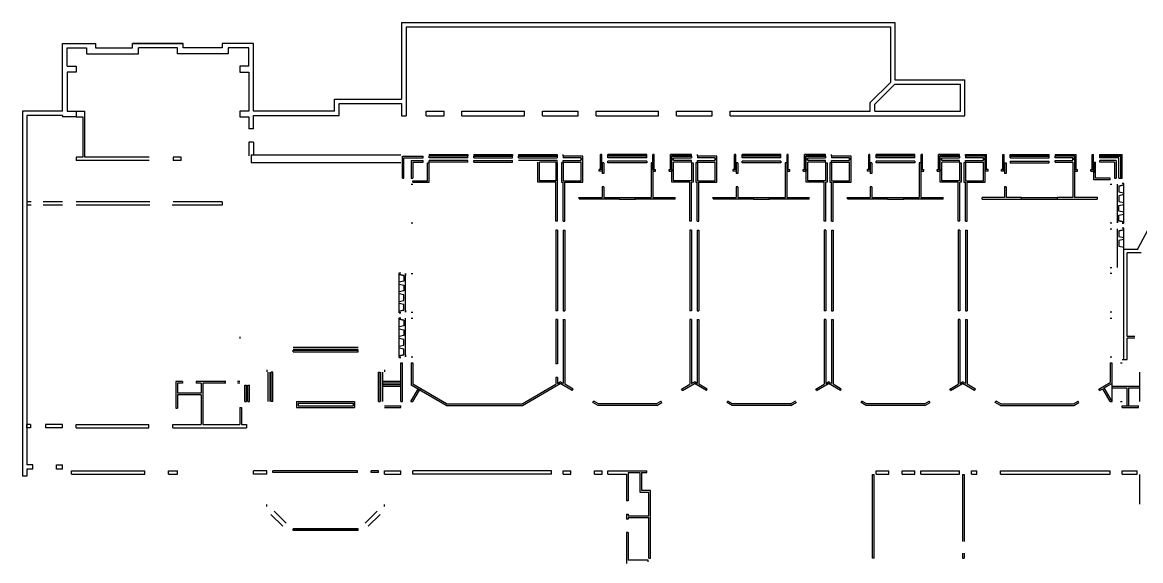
# Model space of a CAD drawing. Header units: millimetres. Extents: x -50633 to 80232, y -9924 to 66926.
# Drawn here: x -50633 to 24411, y 30803 to 66926 of the extents above; entities that cross this region are included whole.
import ezdxf

# ---------------------------------------------------------------- set-up
doc = ezdxf.new("R2010")
doc.units = ezdxf.units.MM
doc.layers.add('WA_EXT', color=7, linetype='Continuous')

msp = doc.modelspace()

# ---------------------------------------------------------------- linework, layer by layer
at = {"layer": 'WA_EXT', "linetype": 'Continuous'}
for p, q in [((-25183, 66926), (7917, 66926)), ((-25183, 66926), (-25183, 61776)), ((7917, 66926), (7917, 63076)), ((-24883, 66626), (-24883, 60661)), ((-24883, 66626), (7617, 66626)), ((7617, 66626), (7617, 62899)), ((-47933, 60976), (-47933, 65516)), ((-47933, 65516), (-45733, 65516)), ((-45733, 65516), (-45733, 65216)), ((-43233, 65516), (-39833, 65516)), ((-39833, 65516), (-43233, 65516)), ((-43233, 65216), (-43233, 65516)), ((-43233, 65216), (-43233, 65516)), ((-39833, 65216), (-39833, 65516)), ((-39833, 65216), (-39833, 65516)), ((-37233, 65516), (-37233, 65216)), ((-35133, 65516), (-37233, 65516)), ((-35133, 60976), (-35133, 65516)), ((-47633, 63976), (-47633, 65216)), ((-47633, 65216), (-46333, 65216)), ((-46333, 65216), (-46333, 64816)), ((-46333, 64816), (-42833, 64816)), ((-45733, 65216), (-45408, 65216)), ((-45733, 65216), (-43233, 65216)), ((-40233, 65216), (-42833, 65216)), ((-42833, 64816), (-42833, 65216)), ((-40233, 64816), (-40233, 65216)), ((-36833, 64816), (-40233, 64816)), ((-37233, 65216), (-39833, 65216)), ((-37233, 65216), (-37658, 65216)), ((-35433, 65216), (-36833, 65216)), ((-36833, 65216), (-36833, 64816)), ((-35433, 63976), (-35433, 65216)), ((-47633, 63976), (-47033, 63976)), ((-47033, 63976), (-47033, 63576)), ((-36033, 63976), (-36033, 63576)), ((-35433, 63976), (-36033, 63976)), ((-47633, 63576), (-47633, 60976)), ((-47033, 63576), (-47633, 63576)), ((-36033, 63576), (-35433, 63576)), ((-35433, 63576), (-35433, 60976)), ((7917, 63076), (12617, 63076)), ((12617, 60661), (12617, 63076)), ((6267, 61549), (7617, 62899)), ((6567, 61426), (7917, 62776)), ((7917, 62776), (12317, 62776)), ((12317, 60976), (12317, 62776)), ((-29683, 60976), (-29683, 61776)), ((-29683, 61776), (-25183, 61776)), ((6267, 60976), (6267, 61549)), ((-50633, 60976), (-50633, 36476)), ((-47933, 60976), (-50633, 60976)), ((-47633, 60976), (-47033, 60976)), ((-47033, 60976), (-46468, 60976)), ((-47033, 60976), (-47033, 60576)), ((-46468, 60976), (-46468, 57886)), ((-36033, 60976), (-36033, 60576)), ((-35433, 60976), (-36033, 60976)), ((-29683, 60976), (-35133, 60976)), ((-29383, 61476), (-25183, 61476)), ((-29383, 60676), (-29383, 61476)), ((-25183, 61476), (-25183, 60661)), ((-23533, 60976), (-22333, 60976)), ((-23533, 60661), (-23533, 60976)), ((-22333, 60661), (-22333, 60976)), ((-21133, 60661), (-21133, 60976)), ((-21133, 60976), (-16933, 60976)), ((-16933, 60661), (-16933, 60976)), ((-15733, 60661), (-15733, 60976)), ((-15733, 60976), (-13333, 60976)), ((-13333, 60661), (-13333, 60976)), ((-12133, 60661), (-12133, 60976)), ((-12133, 60976), (-7933, 60976)), ((-7933, 60661), (-7933, 60976)), ((-6733, 60661), (-6733, 60976)), ((-6733, 60976), (-4333, 60976)), ((-4333, 60661), (-4333, 60976)), ((-3133, 60976), (6267, 60976)), ((-3133, 60661), (-3133, 60976)), ((6567, 60976), (6567, 61426)), ((6567, 60976), (12317, 60976)), ((-50333, 60676), (-50333, 37231)), ((-47933, 60676), (-50333, 60676)), ((-47933, 60676), (-47933, 60576)), ((-47033, 60576), (-47933, 60576)), ((-47033, 60576), (-46578, 60576)), ((-46578, 60576), (-46578, 57886)), ((-36033, 60576), (-35433, 60576)), ((-35433, 60576), (-35433, 59779)), ((-35133, 59779), (-35133, 60676)), ((-35133, 60676), (-29383, 60676)), ((-25183, 60661), (-24883, 60661)), ((-23533, 60661), (-22333, 60661)), ((-21133, 60661), (-16933, 60661)), ((-15733, 60661), (-13333, 60661)), ((-12133, 60661), (-7933, 60661)), ((-6733, 60661), (-4333, 60661)), ((-3133, 60661), (12617, 60661)), ((-35133, 59779), (-35433, 59779)), ((-35133, 58879), (-35433, 58879)), ((-35433, 58879), (-35433, 57976)), ((-35133, 58879), (-35133, 58026)), ((-47033, 57886), (-47033, 57666)), ((-46578, 57886), (-47033, 57886)), ((-42132, 57886), (-46468, 57886)), ((-40513, 57886), (-40513, 57666)), ((-39973, 57886), (-40513, 57886)), ((-39973, 57666), (-39973, 57886)), ((-35283, 58026), (-35283, 57526)), ((-35283, 58026), (-25233, 58026)), ((-25133, 56476), (-25133, 57951)), ((-25133, 57951), (-23733, 57951)), ((-25023, 56476), (-25023, 57841)), ((-25023, 57841), (-23733, 57841)), ((-23733, 57841), (-23733, 57951)), ((-23333, 58051), (-23333, 57971)), ((-23333, 58051), (-20733, 58051)), ((-23333, 57971), (-20733, 57971)), ((-23333, 57841), (-23333, 57951)), ((-20733, 57951), (-23333, 57951)), ((-20733, 57841), (-23333, 57841)), ((-20733, 58051), (-20733, 57971)), ((-20733, 57841), (-20733, 57951)), ((-20333, 58051), (-17733, 58051)), ((-20333, 58051), (-20333, 57971)), ((-20333, 57971), (-17733, 57971)), ((-20333, 57841), (-20333, 57951)), ((-20333, 57951), (-17733, 57951)), ((-20333, 57841), (-17733, 57841)), ((-17733, 58051), (-17733, 57971)), ((-17733, 57841), (-17733, 57951)), ((-17333, 58051), (-17333, 57971)), ((-17333, 58051), (-14733, 58051)), ((-17333, 57971), (-14733, 57971)), ((-17333, 57841), (-17333, 57951)), ((-17333, 57951), (-14733, 57951)), ((-17333, 57841), (-14733, 57841)), ((-14733, 58051), (-14733, 57971)), ((-14733, 57951), (-14733, 57841)), ((-14333, 57971), (-14333, 58051)), ((-14333, 57951), (-14333, 57841)), ((-13023, 57951), (-14333, 57951)), ((-13133, 57841), (-14333, 57841)), ((-13133, 57757), (-13133, 57841)), ((-13023, 57757), (-13023, 57951)), ((-11833, 57051), (-11833, 58051)), ((-11753, 58051), (-11833, 58051)), ((-11753, 57051), (-11753, 58051)), ((-8733, 58051), (-11333, 58051)), ((-11333, 57971), (-11333, 58051)), ((-8733, 57971), (-11333, 57971)), ((-11333, 57841), (-11333, 57951)), ((-8733, 57951), (-11333, 57951)), ((-8733, 57841), (-11333, 57841)), ((-8733, 57971), (-8733, 58051)), ((-8733, 57841), (-8733, 57951)), ((-8313, 57051), (-8313, 58051)), ((-8233, 58051), (-8313, 58051)), ((-8233, 57051), (-8233, 58051)), ((-5733, 58051), (-7143, 58051)), ((-7143, 57051), (-7143, 58051)), ((-5733, 57971), (-7063, 57971)), ((-7063, 57051), (-7063, 57971)), ((-7043, 57951), (-5733, 57951)), ((-7043, 57757), (-7043, 57951)), ((-6933, 57841), (-5733, 57841)), ((-6933, 57757), (-6933, 57841)), ((-5733, 57971), (-5733, 58051)), ((-5733, 57951), (-5733, 57841)), ((-5333, 57971), (-5333, 58051)), ((-4023, 57951), (-5333, 57951)), ((-5333, 57951), (-5333, 57841)), ((-4133, 57841), (-5333, 57841)), ((-4133, 57757), (-4133, 57841)), ((-4023, 57757), (-4023, 57951)), ((-2833, 57051), (-2833, 58051)), ((-2753, 58051), (-2833, 58051)), ((-2753, 57051), (-2753, 58051)), ((267, 58051), (-2333, 58051)), ((-2333, 57971), (-2333, 58051)), ((267, 57971), (-2333, 57971)), ((-2333, 57841), (-2333, 57951)), ((267, 57951), (-2333, 57951)), ((267, 57841), (-2333, 57841)), ((267, 57971), (267, 58051)), ((267, 57841), (267, 57951)), ((767, 58051), (687, 58051)), ((687, 57051), (687, 58051)), ((767, 57051), (767, 58051)), ((1857, 57051), (1857, 58051)), ((3267, 58051), (1857, 58051)), ((3267, 57971), (1937, 57971)), ((1937, 57051), (1937, 57971)), ((1957, 57757), (1957, 57951)), ((1957, 57951), (3267, 57951)), ((2067, 57757), (2067, 57841)), ((2067, 57841), (3267, 57841)), ((3267, 57971), (3267, 58051)), ((3267, 57951), (3267, 57841)), ((3667, 57971), (3667, 58051)), ((3667, 57951), (3667, 57841)), ((4977, 57951), (3667, 57951)), ((4867, 57841), (3667, 57841)), ((4867, 57757), (4867, 57841)), ((4977, 57757), (4977, 57951)), ((6167, 57051), (6167, 58051)), ((6247, 58051), (6167, 58051)), ((6247, 57051), (6247, 58051)), ((9267, 58051), (6667, 58051)), ((6667, 57971), (6667, 58051)), ((9267, 57971), (6667, 57971)), ((6667, 57841), (6667, 57951)), ((9267, 57951), (6667, 57951)), ((9267, 57841), (6667, 57841)), ((9267, 57971), (9267, 58051)), ((9267, 57841), (9267, 57951)), ((9767, 58051), (9687, 58051)), ((9687, 57051), (9687, 58051)), ((9767, 57051), (9767, 58051)), ((10857, 57051), (10857, 58051)), ((12267, 58051), (10857, 58051)), ((10937, 57051), (10937, 57971)), ((12267, 57971), (10937, 57971)), ((10957, 57951), (12267, 57951)), ((10957, 57757), (10957, 57951)), ((11067, 57757), (11067, 57841)), ((11067, 57841), (12267, 57841)), ((12267, 57971), (12267, 58051)), ((12267, 57951), (12267, 57841)), ((12667, 58051), (14077, 58051)), ((12667, 57971), (12667, 58051)), ((12667, 57971), (13997, 57971)), ((13977, 57951), (12667, 57951)), ((12667, 57951), (12667, 57841)), ((13867, 57841), (12667, 57841)), ((13867, 57757), (13867, 57841)), ((13977, 57757), (13977, 57951)), ((13997, 57051), (13997, 57971)), ((14077, 57051), (14077, 58051)), ((15167, 57051), (15167, 58051)), ((15167, 58051), (15247, 58051)), ((15247, 57051), (15247, 58051)), ((15667, 58051), (18267, 58051)), ((15667, 57971), (15667, 58051)), ((15667, 57971), (18267, 57971)), ((15667, 57951), (18267, 57951)), ((15667, 57841), (15667, 57951)), ((15667, 57841), (18267, 57841)), ((18267, 57971), (18267, 58051)), ((18267, 57841), (18267, 57951)), ((18667, 58051), (18667, 57971)), ((18667, 58051), (20077, 58051)), ((18667, 57971), (19997, 57971)), ((18667, 57841), (18667, 57951)), ((19977, 57951), (18667, 57951)), ((19867, 57841), (18667, 57841)), ((19867, 57757), (19867, 57841)), ((19977, 57757), (19977, 57951)), ((19997, 57051), (19997, 57971)), ((20077, 57051), (20077, 58051)), ((21167, 58051), (21247, 58051)), ((21167, 57051), (21167, 58051)), ((21247, 57051), (21247, 58051)), ((21667, 57971), (21667, 58051)), ((21667, 58051), (23167, 58051)), ((21667, 57971), (23087, 57971)), ((21667, 57951), (23067, 57951)), ((21667, 57841), (21667, 57951)), ((22957, 57841), (21667, 57841)), ((22957, 56476), (22957, 57841)), ((23067, 57951), (23067, 56476)), ((23087, 56476), (23087, 57971)), ((23167, 56476), (23167, 58051)), ((-42132, 57666), (-47033, 57666)), ((-39973, 57666), (-40513, 57666)), ((-35283, 57526), (-25233, 57526)), ((-24543, 57653), (-23733, 57653)), ((-24543, 57653), (-24543, 56476)), ((-24433, 57543), (-23733, 57543)), ((-24433, 57543), (-24433, 56476)), ((-23733, 57543), (-23733, 57653)), ((-23443, 57501), (-23333, 57501)), ((-23443, 56301), (-23443, 57501)), ((-23333, 57543), (-23333, 57653)), ((-20733, 57653), (-23333, 57653)), ((-20733, 57543), (-23333, 57543)), ((-23333, 56191), (-23333, 57501)), ((-20733, 57543), (-20733, 57653)), ((-20333, 57543), (-20333, 57653)), ((-20333, 57653), (-17733, 57653)), ((-20333, 57543), (-17733, 57543)), ((-17733, 57543), (-17733, 57653)), ((-14733, 57653), (-17333, 57653)), ((-16043, 56191), (-16043, 57543)), ((-14833, 57543), (-15933, 57543)), ((-15933, 56301), (-15933, 57543)), ((-14833, 57543), (-14833, 56301)), ((-14733, 57501), (-14733, 57653)), ((-14723, 57501), (-14733, 57501)), ((-14723, 53576), (-14723, 57501)), ((-14443, 57501), (-14443, 56191)), ((-14333, 57501), (-14443, 57501)), ((-14333, 57653), (-13133, 57653)), ((-14333, 57543), (-14333, 57653)), ((-14333, 57543), (-13133, 57543)), ((-14333, 57501), (-14333, 56301)), ((-13023, 57757), (-13133, 57757)), ((-13133, 57653), (-13133, 57737)), ((-13133, 57737), (-13023, 57737)), ((-13133, 56301), (-13133, 57543)), ((-13023, 56191), (-13023, 57737)), ((-11733, 57051), (-11928, 57051)), ((-11928, 56941), (-11928, 57051)), ((-11753, 57051), (-11833, 57051)), ((-11623, 57501), (-11733, 57501)), ((-11733, 57501), (-11733, 56791)), ((-11733, 57051), (-11733, 56941)), ((-11623, 57501), (-11623, 56791)), ((-8733, 57611), (-11333, 57611)), ((-11333, 57501), (-11333, 57611)), ((-8733, 57501), (-11333, 57501)), ((-8733, 57611), (-8733, 57501)), ((-8333, 57501), (-8443, 57501)), ((-8443, 57501), (-8443, 55181)), ((-8333, 57501), (-8333, 55181)), ((-8333, 57051), (-8138, 57051)), ((-8333, 57051), (-8333, 56941)), ((-8233, 57051), (-8313, 57051)), ((-8138, 56941), (-8138, 57051)), ((-7238, 56941), (-7238, 57051)), ((-7238, 57051), (-7043, 57051)), ((-7143, 57051), (-7063, 57051)), ((-7043, 57757), (-6933, 57757)), ((-7043, 56191), (-7043, 57737)), ((-6933, 57737), (-7043, 57737)), ((-7043, 57051), (-7043, 56941)), ((-6933, 57653), (-6933, 57737)), ((-5733, 57653), (-6933, 57653)), ((-5733, 57543), (-6933, 57543)), ((-6933, 56301), (-6933, 57543)), ((-5733, 57543), (-5733, 57653)), ((-5733, 57501), (-5733, 56301)), ((-5733, 57501), (-5623, 57501)), ((-5623, 57501), (-5623, 56191)), ((-5443, 57501), (-5443, 56191)), ((-5333, 57501), (-5443, 57501)), ((-5333, 57653), (-4133, 57653)), ((-5333, 57543), (-5333, 57653)), ((-5333, 57543), (-4133, 57543)), ((-5333, 57501), (-5333, 56301)), ((-4023, 57757), (-4133, 57757)), ((-4133, 57737), (-4023, 57737)), ((-4133, 57653), (-4133, 57737)), ((-4133, 56301), (-4133, 57543)), ((-4023, 56191), (-4023, 57737)), ((-2928, 56941), (-2928, 57051)), ((-2733, 57051), (-2928, 57051)), ((-2753, 57051), (-2833, 57051)), ((-2733, 57501), (-2733, 56791)), ((-2623, 57501), (-2733, 57501)), ((-2733, 57051), (-2733, 56941)), ((-2623, 57501), (-2623, 56791)), ((267, 57611), (-2333, 57611)), ((-2333, 57501), (-2333, 57611)), ((267, 57501), (-2333, 57501)), ((267, 57611), (267, 57501)), ((667, 57501), (557, 57501)), ((557, 57501), (557, 55181)), ((667, 57501), (667, 55181)), ((667, 57051), (667, 56941)), ((667, 57051), (862, 57051)), ((767, 57051), (687, 57051)), ((862, 56941), (862, 57051)), ((1762, 57051), (1957, 57051)), ((1762, 56941), (1762, 57051)), ((1857, 57051), (1937, 57051)), ((1957, 57757), (2067, 57757)), ((1957, 56191), (1957, 57737)), ((2067, 57737), (1957, 57737)), ((1957, 57051), (1957, 56941)), ((2067, 57653), (2067, 57737)), ((3267, 57653), (2067, 57653)), ((2067, 56301), (2067, 57543)), ((3267, 57543), (2067, 57543)), ((3267, 57543), (3267, 57653)), ((3267, 57501), (3267, 56301)), ((3267, 57501), (3377, 57501)), ((3377, 57501), (3377, 56191)), ((3667, 57501), (3557, 57501)), ((3557, 57501), (3557, 56191)), ((3667, 57653), (4867, 57653)), ((3667, 57543), (3667, 57653)), ((3667, 57543), (4867, 57543)), ((3667, 57501), (3667, 56301)), ((4977, 57757), (4867, 57757)), ((4867, 57653), (4867, 57737)), ((4867, 57737), (4977, 57737)), ((4867, 56301), (4867, 57543)), ((4977, 56191), (4977, 57737)), ((6267, 57051), (6072, 57051)), ((6072, 56941), (6072, 57051)), ((6247, 57051), (6167, 57051)), ((6377, 57501), (6267, 57501)), ((6267, 57501), (6267, 56791)), ((6267, 57051), (6267, 56941)), ((6377, 57501), (6377, 56791)), ((6667, 57501), (6667, 57611)), ((9267, 57611), (6667, 57611)), ((9267, 57501), (6667, 57501)), ((9267, 57611), (9267, 57501)), ((9667, 57501), (9557, 57501)), ((9557, 57501), (9557, 55181)), ((9667, 57501), (9667, 55181)), ((9667, 57051), (9667, 56941)), ((9667, 57051), (9862, 57051)), ((9767, 57051), (9687, 57051)), ((9862, 56941), (9862, 57051)), ((10762, 56941), (10762, 57051)), ((10762, 57051), (10957, 57051)), ((10857, 57051), (10937, 57051)), ((10957, 57757), (11067, 57757)), ((10957, 56191), (10957, 57737)), ((11067, 57737), (10957, 57737)), ((10957, 57051), (10957, 56941)), ((11067, 57653), (11067, 57737)), ((12267, 57653), (11067, 57653)), ((11067, 56301), (11067, 57543)), ((12267, 57543), (11067, 57543)), ((12267, 57543), (12267, 57653)), ((12267, 57501), (12377, 57501)), ((12267, 57501), (12267, 56301)), ((12377, 57501), (12377, 56191)), ((12557, 57501), (12557, 56191)), ((12667, 57501), (12557, 57501)), ((12667, 57653), (13867, 57653)), ((12667, 57543), (12667, 57653)), ((12667, 57543), (13867, 57543)), ((12667, 57501), (12667, 56301)), ((13977, 57757), (13867, 57757)), ((13867, 57737), (13977, 57737)), ((13867, 57653), (13867, 57737)), ((13867, 56301), (13867, 57543)), ((13977, 56191), (13977, 57737)), ((13977, 57051), (13977, 56941)), ((14172, 57051), (13977, 57051)), ((14077, 57051), (13997, 57051)), ((14172, 56941), (14172, 57051)), ((15072, 56941), (15072, 57051)), ((15267, 57051), (15072, 57051)), ((15167, 57051), (15247, 57051)), ((15267, 57501), (15267, 56791)), ((15267, 57501), (15377, 57501)), ((15267, 57051), (15267, 56941)), ((15377, 57501), (15377, 56791)), ((15667, 57611), (18267, 57611)), ((15667, 57611), (15667, 57501)), ((15667, 57501), (18267, 57501)), ((18267, 57501), (18267, 57611)), ((18667, 57653), (19867, 57653)), ((18667, 57543), (18667, 57653)), ((18667, 57543), (19867, 57543)), ((19977, 57757), (19867, 57757)), ((19867, 57737), (19977, 57737)), ((19867, 57653), (19867, 57737)), ((19867, 57543), (19867, 55181)), ((19977, 57737), (19977, 55181)), ((19977, 57051), (20172, 57051)), ((19977, 57051), (19977, 56941)), ((19997, 57051), (20077, 57051)), ((20172, 56941), (20172, 57051)), ((21072, 57051), (21267, 57051)), ((21072, 56941), (21072, 57051)), ((21167, 57051), (21247, 57051)), ((21267, 57543), (21267, 56838)), ((21267, 57543), (21377, 57543)), ((21267, 56366), (21267, 57543)), ((21267, 57051), (21267, 56941)), ((21377, 56476), (21377, 57543)), ((21667, 57543), (21667, 57653)), ((22769, 57653), (21667, 57653)), ((22659, 57543), (21667, 57543)), ((22659, 57543), (22659, 56476)), ((22769, 57653), (22769, 56476)), ((-25133, 56476), (-25023, 56476)), ((-24543, 56476), (-24433, 56476)), ((-24433, 56191), (-24433, 56301)), ((-24433, 56301), (-23443, 56301)), ((-14833, 56301), (-15933, 56301)), ((-14333, 56301), (-13133, 56301)), ((-11733, 56941), (-11928, 56941)), ((-11623, 56791), (-11733, 56791)), ((-8333, 56941), (-8138, 56941)), ((-7238, 56941), (-7043, 56941)), ((-5733, 56301), (-6933, 56301)), ((-5333, 56301), (-4133, 56301)), ((-2733, 56941), (-2928, 56941)), ((-2623, 56791), (-2733, 56791)), ((667, 56941), (862, 56941)), ((1762, 56941), (1957, 56941)), ((3267, 56301), (2067, 56301)), ((3667, 56301), (4867, 56301)), ((6267, 56941), (6072, 56941)), ((6377, 56791), (6267, 56791)), ((9667, 56941), (9862, 56941)), ((10762, 56941), (10957, 56941)), ((12267, 56301), (11067, 56301)), ((12667, 56301), (13867, 56301)), ((14172, 56941), (13977, 56941)), ((15267, 56941), (15072, 56941)), ((15377, 56791), (15267, 56791)), ((19977, 56941), (20172, 56941)), ((21072, 56941), (21267, 56941)), ((22367, 56366), (21267, 56366)), ((22367, 56476), (21377, 56476)), ((22367, 56366), (22367, 56476)), ((22659, 56476), (22769, 56476)), ((22957, 56476), (23067, 56476)), ((23087, 56476), (23167, 56476)), ((-24543, 56076), (-24433, 56076)), ((-24433, 56191), (-23333, 56191)), ((-14833, 56191), (-16043, 56191)), ((-14833, 53576), (-14833, 56191)), ((-14443, 56191), (-14343, 56191)), ((-14343, 53576), (-14343, 56191)), ((-14233, 53576), (-14233, 56191)), ((-14233, 56191), (-13023, 56191)), ((-11623, 55891), (-11733, 55891)), ((-11733, 55891), (-11733, 55181)), ((-11623, 55891), (-11623, 55181)), ((-5833, 56191), (-7043, 56191)), ((-5833, 53576), (-5833, 56191)), ((-5623, 56191), (-5723, 56191)), ((-5723, 53576), (-5723, 56191)), ((-5443, 56191), (-5343, 56191)), ((-5343, 53576), (-5343, 56191)), ((-5233, 53576), (-5233, 56191)), ((-5233, 56191), (-4023, 56191)), ((-2623, 55891), (-2733, 55891)), ((-2733, 55891), (-2733, 55181)), ((-2623, 55891), (-2623, 55181)), ((3167, 56191), (1957, 56191)), ((3167, 53576), (3167, 56191)), ((3277, 53576), (3277, 56191)), ((3377, 56191), (3277, 56191)), ((3557, 56191), (3657, 56191)), ((3657, 53576), (3657, 56191)), ((3767, 53576), (3767, 56191)), ((3767, 56191), (4977, 56191)), ((6377, 55891), (6267, 55891)), ((6267, 55891), (6267, 55181)), ((6377, 55891), (6377, 55181)), ((12167, 56191), (10957, 56191)), ((12167, 53576), (12167, 56191)), ((12377, 56191), (12277, 56191)), ((12277, 53576), (12277, 56191)), ((12557, 56191), (12657, 56191)), ((12657, 53576), (12657, 56191)), ((12767, 53576), (12767, 56191)), ((12767, 56191), (13977, 56191)), ((15377, 55891), (15267, 55891)), ((15267, 55891), (15267, 55181)), ((15377, 55891), (15377, 55181)), ((22367, 56076), (22477, 56076)), ((22855, 53476), (22855, 56076)), ((23282, 56013), (22959, 55942)), ((22959, 55942), (23282, 56013)), ((22959, 55942), (22959, 55560)), ((22959, 55560), (23282, 55488)), ((23282, 56108), (23167, 56108)), ((23282, 53443), (23282, 56108)), ((-50033, 54886), (-50333, 54886)), ((-47933, 54886), (-49233, 54886)), ((-42082, 54886), (-47033, 54886)), ((-37233, 54886), (-40513, 54886)), ((-37233, 54886), (-37233, 54666)), ((-13267, 55075), (-13267, 55185)), ((-13267, 55181), (-11733, 55181)), ((-10578, 55071), (-13267, 55071)), ((-11623, 55181), (-10578, 55181)), ((-10578, 55071), (-10578, 55181)), ((-10578, 55181), (-9488, 55181)), ((-10578, 55071), (-9488, 55071)), ((-9488, 55071), (-9488, 55181)), ((-9488, 55181), (-8443, 55181)), ((-6833, 55071), (-9488, 55071)), ((-8333, 55181), (-6833, 55181)), ((-6833, 55071), (-6833, 55181)), ((-4267, 55075), (-4267, 55185)), ((-4267, 55181), (-2733, 55181)), ((-1578, 55071), (-4267, 55071)), ((-2623, 55181), (-1578, 55181)), ((-1578, 55181), (-488, 55181)), ((-1578, 55071), (-1578, 55181)), ((-1578, 55071), (-488, 55071)), ((-488, 55181), (557, 55181)), ((-488, 55071), (-488, 55181)), ((2167, 55071), (-488, 55071)), ((667, 55181), (2167, 55181)), ((2167, 55071), (2167, 55181)), ((4733, 55075), (4733, 55185)), ((4733, 55181), (6267, 55181)), ((7422, 55071), (4733, 55071)), ((6377, 55181), (7422, 55181)), ((7422, 55071), (7422, 55181)), ((7422, 55181), (8512, 55181)), ((7422, 55071), (8512, 55071)), ((8512, 55181), (9557, 55181)), ((8512, 55071), (8512, 55181)), ((11167, 55071), (8512, 55071)), ((9667, 55181), (11167, 55181)), ((11167, 55071), (11167, 55181)), ((15267, 55181), (13767, 55181)), ((13767, 55071), (13767, 55181)), ((13767, 55071), (16422, 55071)), ((16422, 55181), (15377, 55181)), ((16422, 55071), (16422, 55181)), ((16422, 55181), (18822, 55181)), ((16422, 55071), (18822, 55071)), ((18822, 55071), (18822, 55181)), ((19867, 55181), (18822, 55181)), ((18822, 55071), (21512, 55071)), ((21512, 55181), (19977, 55181)), ((21512, 55075), (21512, 55185)), ((23282, 55363), (22959, 55292)), ((22959, 55292), (22959, 54910)), ((22959, 54910), (23282, 54838)), ((-50033, 54666), (-50333, 54666)), ((-47933, 54666), (-49233, 54666)), ((-42082, 54666), (-47033, 54666)), ((-37233, 54666), (-40582, 54666)), ((22959, 54642), (23282, 54713)), ((22959, 54260), (22959, 54642)), ((23282, 54188), (22959, 54260)), ((22959, 53992), (23282, 54063)), ((-24543, 53476), (-24433, 53476)), ((-14723, 53576), (-14833, 53576)), ((-14343, 53576), (-14233, 53576)), ((-5723, 53576), (-5833, 53576)), ((-5343, 53576), (-5233, 53576)), ((3277, 53576), (3167, 53576)), ((3657, 53576), (3767, 53576)), ((12277, 53576), (12167, 53576)), ((12657, 53576), (12767, 53576)), ((22367, 53476), (22477, 53476)), ((22855, 53610), (22855, 53476)), ((22855, 53476), (22855, 53610)), ((22959, 53610), (22959, 53992)), ((22959, 53610), (23282, 53538)), ((23282, 53538), (22959, 53610)), ((23282, 53538), (22959, 53610)), ((23167, 53443), (23282, 53443)), ((23282, 53443), (23167, 53443)), ((23282, 53443), (23282, 53538)), ((25060, 53292), (24226, 51751)), ((-14833, 52976), (-14833, 47576)), ((-14723, 52976), (-14833, 52976)), ((-14723, 52976), (-14723, 47576)), ((-14343, 52976), (-14343, 47576)), ((-14343, 52976), (-14233, 52976)), ((-14233, 52976), (-14233, 47576)), ((-5723, 52976), (-5833, 52976)), ((-5833, 52976), (-5833, 47576)), ((-5723, 52976), (-5723, 47576)), ((-5343, 52976), (-5343, 47576)), ((-5343, 52976), (-5233, 52976)), ((-5233, 52976), (-5233, 47576)), ((3167, 52976), (3167, 47576)), ((3277, 52976), (3167, 52976)), ((3277, 52976), (3277, 47576)), ((3657, 52976), (3657, 47576)), ((3657, 52976), (3767, 52976)), ((3767, 52976), (3767, 47576)), ((12277, 52976), (12167, 52976)), ((12167, 52976), (12167, 47576)), ((12277, 52976), (12277, 47576)), ((12657, 52976), (12657, 47576)), ((12657, 52976), (12767, 52976)), ((12767, 52976), (12767, 47576)), ((22367, 53076), (22477, 53076)), ((22855, 50476), (22855, 53076)), ((22959, 52942), (23282, 53013)), ((23282, 53013), (22959, 52942)), ((22959, 52942), (22959, 52560)), ((22959, 52560), (23282, 52488)), ((23282, 53108), (23167, 53108)), ((23282, 50443), (23282, 53108)), ((23282, 52363), (22959, 52292)), ((22959, 52292), (22959, 51910)), ((22959, 51910), (23282, 51838)), ((23276, 44296), (23276, 51693)), ((24226, 51693), (23276, 51693)), ((24456, 51463), (23506, 51463)), ((23506, 45843), (23506, 51463)), ((24226, 51693), (24226, 51751)), ((22367, 50476), (22477, 50476)), ((-25347, 47443), (-25347, 50108)), ((-25347, 50108), (-25233, 50108)), ((-25025, 49942), (-25347, 50013)), ((-25347, 50013), (-25025, 49942)), ((-25025, 49560), (-25347, 49488)), ((-25025, 49942), (-25025, 49560)), ((-24921, 47476), (-24921, 50076)), ((-24921, 50076), (-24921, 49942)), ((-24543, 50076), (-24433, 50076)), ((22477, 50076), (22367, 50076)), ((-25347, 49363), (-25025, 49292)), ((-25025, 48910), (-25347, 48838)), ((-25025, 49292), (-25025, 48910)), ((-25025, 48642), (-25347, 48713)), ((-25347, 48188), (-25025, 48260)), ((-25025, 47992), (-25347, 48063)), ((-25025, 48260), (-25025, 48642)), ((-25347, 47538), (-25025, 47610)), ((-25347, 47538), (-25025, 47610)), ((-25025, 47610), (-25347, 47538)), ((-25347, 47443), (-25347, 47538)), ((-25233, 47443), (-25347, 47443)), ((-25347, 47443), (-25233, 47443)), ((-25025, 47610), (-25025, 47992)), ((-24921, 47476), (-24921, 47610)), ((-24921, 47610), (-24921, 47476)), ((-24543, 47476), (-24433, 47476)), ((-14723, 47576), (-14833, 47576)), ((-14343, 47576), (-14233, 47576)), ((-5723, 47576), (-5833, 47576)), ((-5343, 47576), (-5233, 47576)), ((3277, 47576), (3167, 47576)), ((3657, 47576), (3767, 47576)), ((12277, 47576), (12167, 47576)), ((12657, 47576), (12767, 47576)), ((22477, 47476), (22367, 47476)), ((-25347, 44443), (-25347, 47108)), ((-25347, 47108), (-25233, 47108)), ((-25347, 47013), (-25025, 46942)), ((-25025, 46942), (-25347, 47013)), ((-25025, 46560), (-25347, 46488)), ((-25025, 46942), (-25025, 46560)), ((-24921, 44476), (-24921, 47076)), ((-24543, 47076), (-24433, 47076)), ((-14833, 46976), (-14833, 44000)), ((-14723, 46976), (-14833, 46976)), ((-14723, 46976), (-14723, 44000)), ((-14343, 46976), (-14233, 46976)), ((-14343, 46976), (-14343, 42700)), ((-14233, 46976), (-14233, 42636)), ((-5833, 46976), (-5833, 42636)), ((-5723, 46976), (-5833, 46976)), ((-5723, 46976), (-5723, 42700)), ((-5343, 46976), (-5343, 42700)), ((-5343, 46976), (-5233, 46976)), ((-5233, 46976), (-5233, 42636)), ((3167, 46976), (3167, 42636)), ((3277, 46976), (3167, 46976)), ((3277, 46976), (3277, 42700)), ((3657, 46976), (3657, 42700)), ((3657, 46976), (3767, 46976)), ((3767, 46976), (3767, 42636)), ((12277, 46976), (12167, 46976)), ((12167, 46976), (12167, 42636)), ((12277, 46976), (12277, 42700)), ((12657, 46976), (12657, 42700)), ((12657, 46976), (12767, 46976)), ((12767, 46976), (12767, 42636)), ((22367, 47076), (22477, 47076)), ((-36033, 45831), (-36033, 45721)), ((-25347, 46363), (-25025, 46292)), ((-25025, 45910), (-25347, 45838)), ((-25025, 46292), (-25025, 45910)), ((24016, 45843), (23506, 45843)), ((-32466, 45126), (-28100, 45126)), ((-25025, 45642), (-25347, 45713)), ((-25347, 45188), (-25025, 45260)), ((-25025, 44992), (-25347, 45063)), ((-25025, 45260), (-25025, 45642)), ((24016, 45728), (23506, 45728)), ((23506, 44296), (23506, 45728)), ((-32466, 44986), (-28100, 44986)), ((-32466, 44936), (-28100, 44936)), ((-32466, 44826), (-32466, 44936)), ((-32466, 44826), (-28100, 44826)), ((-28100, 44826), (-28100, 44936)), ((-25025, 44610), (-25347, 44538)), ((-25347, 44538), (-25025, 44610)), ((-25347, 44538), (-25025, 44610)), ((-25347, 44443), (-25347, 44538)), ((-25233, 44443), (-25347, 44443)), ((-25347, 44443), (-25233, 44443)), ((-25025, 44610), (-25025, 44992)), ((-24921, 44476), (-24921, 44610)), ((-24921, 44610), (-24921, 44476)), ((-24543, 44476), (-24433, 44476)), ((22367, 44476), (22477, 44476)), ((23167, 44296), (23506, 44296)), ((-34233, 43609), (-34233, 43476)), ((-26333, 43609), (-26333, 43476)), ((-25233, 41476), (-25233, 44076)), ((-25233, 44076), (-25123, 44076)), ((-25123, 41476), (-25123, 44076)), ((-24543, 44076), (-24543, 42573)), ((-24543, 44076), (-24433, 44076)), ((-24433, 44076), (-24433, 42636)), ((-14723, 44000), (-14833, 44000)), ((22367, 44076), (22367, 42757)), ((22367, 44076), (22477, 44076)), ((22477, 44076), (22477, 41476)), ((23057, 44076), (23167, 44076)), ((-39880, 42831), (-40338, 42831)), ((-40338, 42831), (-40338, 41036)), ((-39880, 42831), (-39880, 42721)), ((-36985, 42831), (-38980, 42831)), ((-38980, 42831), (-38980, 42721)), ((-38522, 42831), (-38980, 42831)), ((-37035, 42831), (-37035, 42721)), ((-36033, 42831), (-36185, 42831)), ((-34133, 41476), (-34133, 43459)), ((-33993, 41476), (-33993, 43459)), ((-33943, 41476), (-33943, 43459)), ((-33833, 43459), (-33943, 43459)), ((-33833, 41476), (-33833, 43459)), ((-26733, 41476), (-26733, 43459)), ((-26733, 43459), (-26623, 43459)), ((-26623, 41476), (-26623, 43459)), ((-26573, 41476), (-26573, 43459)), ((-26433, 41476), (-26433, 43459)), ((-26433, 42852), (-25233, 42852)), ((-14833, 43100), (-14833, 42636)), ((-14723, 43100), (-14833, 43100)), ((-14723, 43100), (-14723, 42700)), ((-14723, 42700), (-14533, 42809)), ((-14343, 42700), (-14533, 42809)), ((-5723, 42700), (-5533, 42809)), ((-5343, 42700), (-5533, 42809)), ((3277, 42700), (3467, 42809)), ((3657, 42700), (3467, 42809)), ((12277, 42700), (12467, 42809)), ((12657, 42700), (12467, 42809)), ((24367, 41476), (24367, 43459)), ((-39880, 42721), (-40228, 42721)), ((-40228, 42721), (-40228, 42046)), ((-38632, 42046), (-40228, 42046)), ((-38632, 42721), (-38980, 42721)), ((-38632, 42721), (-38632, 42046)), ((-36985, 42721), (-38522, 42721)), ((-38522, 42721), (-38522, 39936)), ((-36033, 42721), (-36185, 42721)), ((-35693, 42576), (-35583, 42576)), ((-35693, 41476), (-35693, 42576)), ((-35583, 41476), (-35583, 42576)), ((-35493, 42576), (-35383, 42576)), ((-35493, 41476), (-35493, 42576)), ((-35383, 41476), (-35383, 42576)), ((-26433, 42742), (-25233, 42742)), ((-26433, 42614), (-25233, 42614)), ((-26433, 42504), (-25233, 42504)), ((-24561, 41476), (-24081, 42306)), ((-22201, 41221), (-24543, 42573)), ((-24081, 42306), (-24543, 42573)), ((-22172, 41331), (-24433, 42636)), ((-23874, 42313), (-24433, 42636)), ((-24433, 41476), (-23985, 42251)), ((-23929, 42218), (-23985, 42251)), ((-17094, 41331), (-14833, 42636)), ((-17064, 41221), (-14533, 42682)), ((-13729, 42218), (-14533, 42682)), ((-13674, 42313), (-14233, 42636)), ((-13729, 42218), (-13674, 42313)), ((-6392, 42313), (-5833, 42636)), ((-6337, 42218), (-6392, 42313)), ((-6337, 42218), (-5533, 42682)), ((-4729, 42218), (-5533, 42682)), ((-4674, 42313), (-5233, 42636)), ((-4729, 42218), (-4674, 42313)), ((2608, 42313), (3167, 42636)), ((2663, 42218), (2608, 42313)), ((2663, 42218), (3467, 42682)), ((4271, 42218), (3467, 42682)), ((4326, 42313), (3767, 42636)), ((4271, 42218), (4326, 42313)), ((11608, 42313), (12167, 42636)), ((11663, 42218), (11608, 42313)), ((11663, 42218), (12467, 42682)), ((13271, 42218), (12467, 42682)), ((13326, 42313), (12767, 42636)), ((13271, 42218), (13326, 42313)), ((21598, 42313), (22367, 42757)), ((21653, 42218), (21598, 42313)), ((21653, 42218), (21867, 42342)), ((22367, 41476), (21867, 42342)), ((21962, 42397), (22477, 42694)), ((22495, 41476), (21962, 42397)), ((22477, 42516), (24367, 42516)), ((22477, 42401), (23487, 42401)), ((23487, 42401), (23487, 41186)), ((23602, 42401), (23602, 41186)), ((23602, 42401), (24367, 42401)), ((-38632, 41936), (-40228, 41936)), ((-40228, 41936), (-40228, 41036)), ((-38632, 41936), (-38632, 39936)), ((-35693, 41476), (-35583, 41476)), ((-35493, 41476), (-35383, 41476)), ((-33833, 41476), (-33943, 41476)), ((-32233, 41476), (-32233, 41076)), ((-32233, 41476), (-28333, 41476)), ((-32123, 41366), (-28443, 41366)), ((-32123, 41366), (-32123, 41186)), ((-28443, 41366), (-28443, 41186)), ((-28333, 41476), (-28333, 41076)), ((-26733, 41476), (-26623, 41476)), ((-25233, 41476), (-25123, 41476)), ((-24561, 41476), (-24433, 41476)), ((-22172, 41331), (-17094, 41331)), ((-17094, 41331), (-16777, 41513)), ((-17064, 41221), (-16722, 41418)), ((-12343, 41418), (-12288, 41513)), ((-12001, 41221), (-12343, 41418)), ((-11972, 41331), (-12288, 41513)), ((-8094, 41331), (-11972, 41331)), ((-8094, 41331), (-7777, 41513)), ((-8064, 41221), (-7722, 41418)), ((-7722, 41418), (-7777, 41513)), ((-3343, 41418), (-3288, 41513)), ((-3001, 41221), (-3343, 41418)), ((-2972, 41331), (-3288, 41513)), ((906, 41331), (-2972, 41331)), ((906, 41331), (1266, 41538)), ((936, 41221), (1321, 41443)), ((5657, 41418), (5712, 41513)), ((5999, 41221), (5657, 41418)), ((6028, 41331), (5712, 41513)), ((9906, 41331), (6028, 41331)), ((9906, 41331), (10223, 41513)), ((9936, 41221), (10278, 41418)), ((10278, 41418), (10223, 41513)), ((14657, 41418), (14712, 41513)), ((14999, 41221), (14657, 41418)), ((15028, 41331), (14712, 41513)), ((15028, 41331), (19896, 41331)), ((19896, 41331), (20213, 41513)), ((19926, 41221), (20268, 41418)), ((20268, 41418), (20213, 41513)), ((22367, 41476), (22495, 41476)), ((23057, 41476), (23167, 41476)), ((-40338, 41036), (-40228, 41036)), ((-36033, 41076), (-35923, 41076)), ((-36033, 41076), (-36033, 39936)), ((-35923, 41076), (-35923, 39936)), ((-32233, 41076), (-28333, 41076)), ((-32123, 41186), (-28443, 41186)), ((-26333, 41186), (-25233, 41186)), ((-26333, 41076), (-25233, 41076)), ((-25233, 41076), (-25233, 41186)), ((-22201, 41221), (-17064, 41221)), ((-8064, 41221), (-12001, 41221)), ((936, 41221), (-3001, 41221)), ((9936, 41221), (5999, 41221)), ((14999, 41221), (19926, 41221)), ((23167, 41186), (24267, 41186)), ((23167, 41076), (23167, 41186)), ((23167, 41076), (24267, 41076)), ((24267, 41076), (24267, 41186)), ((-50333, 39716), (-50333, 39936)), ((-50083, 39936), (-50333, 39936)), ((-50083, 39936), (-50083, 39716)), ((-49083, 39936), (-49083, 39716)), ((-47933, 39936), (-49083, 39936)), ((-47933, 39716), (-47933, 39936)), ((-47033, 39716), (-47033, 39936)), ((-47033, 39936), (-42138, 39936)), ((-42138, 39716), (-42138, 39936)), ((-40538, 39716), (-40538, 39936)), ((-40538, 39936), (-38632, 39936)), ((-38522, 39936), (-36033, 39936)), ((-35923, 39936), (-35583, 39936)), ((-35583, 39936), (-35583, 39716)), ((-50083, 39716), (-50333, 39716)), ((-47933, 39716), (-49083, 39716)), ((-47033, 39716), (-42138, 39716)), ((-40538, 39716), (-35583, 39716)), ((-49933, 37231), (-50333, 37231)), ((-50333, 36931), (-50333, 36476)), ((-49933, 36931), (-50333, 36931)), ((-49933, 36931), (-49933, 37231)), ((-48333, 36931), (-48333, 37231)), ((-48333, 37231), (-47933, 37231)), ((-47933, 36931), (-48333, 36931)), ((-47933, 36931), (-47933, 37231)), ((-47333, 36611), (-47333, 36831)), ((-47333, 36831), (-42417, 36831)), ((-42417, 36611), (-42417, 36831)), ((-40817, 36831), (-40233, 36831)), ((-40817, 36611), (-40817, 36831)), ((-40233, 36611), (-40233, 36831)), ((-35133, 36611), (-35133, 36831)), ((-34233, 36831), (-35133, 36831)), ((-34233, 36611), (-34233, 36831)), ((-28133, 36831), (-33833, 36831)), ((-33833, 36721), (-33833, 36831)), ((-28133, 36721), (-28133, 36831)), ((-27233, 36721), (-27233, 36831)), ((-26733, 36831), (-27233, 36831)), ((-26733, 36721), (-26733, 36831)), ((-26333, 36611), (-26333, 36831)), ((-26333, 36831), (-25233, 36831)), ((-25233, 36611), (-25233, 36831)), ((-24433, 36611), (-24433, 36831)), ((-15133, 36831), (-24433, 36831)), ((-15133, 36611), (-15133, 36831)), ((-14333, 36611), (-14333, 36831)), ((-14333, 36831), (-13833, 36831)), ((-13833, 36611), (-13833, 36831)), ((-12233, 36611), (-12233, 36831)), ((-12233, 36831), (-11733, 36831)), ((-11733, 36611), (-11733, 36831)), ((-11333, 36611), (-11333, 36831)), ((-11333, 36831), (-8733, 36831)), ((-8733, 36721), (-8733, 36831)), ((6667, 36831), (7517, 36831)), ((6667, 36611), (6667, 36831)), ((7517, 36611), (7517, 36831)), ((8417, 36611), (8417, 36831)), ((8417, 36831), (9267, 36831)), ((9267, 36611), (9267, 36831)), ((9667, 36831), (12267, 36831)), ((9667, 36611), (9667, 36831)), ((12267, 36611), (12267, 36831)), ((13067, 36831), (13411, 36831)), ((13067, 36611), (13067, 36831)), ((13411, 36611), (13411, 36831)), ((15011, 36831), (22367, 36831)), ((15011, 36611), (15011, 36831)), ((22367, 36611), (22367, 36831)), ((23167, 36831), (24181, 36831)), ((23167, 36611), (23167, 36831)), ((24181, 36611), (24181, 36831)), ((-50333, 36476), (-50633, 36476)), ((-47333, 36611), (-42417, 36611)), ((-40817, 36611), (-40233, 36611)), ((-34233, 36611), (-35133, 36611)), ((-28133, 36721), (-33833, 36721)), ((-26733, 36721), (-27233, 36721)), ((-26333, 36611), (-25233, 36611)), ((-15133, 36611), (-24433, 36611)), ((-14333, 36611), (-13833, 36611)), ((-12233, 36611), (-11733, 36611)), ((-11333, 36611), (-10088, 36611)), ((-10088, 36611), (-10088, 34823)), ((-9978, 36721), (-9978, 34823)), ((-9978, 36721), (-9192, 36721)), ((-9192, 36721), (-9192, 35393)), ((-9082, 36721), (-9082, 35503)), ((-9082, 36721), (-8733, 36721)), ((6412, 30976), (6412, 36576)), ((6412, 36576), (6522, 36576)), ((6522, 30976), (6522, 36576)), ((6667, 36611), (7517, 36611)), ((8417, 36611), (9267, 36611)), ((9667, 36611), (12267, 36611)), ((12467, 36576), (12467, 32094)), ((12467, 36576), (12577, 36576)), ((12577, 36576), (12577, 32094)), ((13067, 36611), (13411, 36611)), ((15011, 36611), (22367, 36611)), ((23167, 36611), (24181, 36611)), ((24367, 34593), (24367, 36576)), ((-9192, 35393), (-8588, 35393)), ((-8478, 35503), (-9082, 35503)), ((-8588, 33813), (-8588, 35393)), ((-8478, 30976), (-8478, 35503)), ((-34233, 34443), (-34233, 34576)), ((-26333, 34443), (-26333, 34576)), ((-9978, 34823), (-10088, 34823)), ((-33950, 33910), (-33148, 33109)), ((-33738, 34122), (-32936, 33321)), ((-26828, 34122), (-27629, 33321)), ((-27417, 33109), (-26616, 33910)), ((-26616, 33910), (-27417, 33109)), ((-10088, 33923), (-10088, 33593)), ((-10088, 33923), (-9978, 33923)), ((-9978, 33923), (-9978, 33813)), ((-9978, 33813), (-8588, 33813)), ((-9978, 33593), (-10088, 33593)), ((-9978, 33703), (-9978, 33593)), ((-9978, 33703), (-8588, 33703)), ((-8588, 30976), (-8588, 33703)), ((-28100, 32936), (-32466, 32936)), ((-32466, 32826), (-32466, 32936)), ((-28100, 32826), (-32466, 32826)), ((-32416, 32826), (-32416, 32936)), ((-32416, 32881), (-31387, 32881)), ((-31422, 32881), (-29314, 32881)), ((-31387, 32826), (-31387, 32936)), ((-31337, 32826), (-31337, 32936)), ((-31337, 32881), (-30308, 32881)), ((-30308, 32826), (-30308, 32936)), ((-30258, 32826), (-30258, 32936)), ((-30258, 32881), (-28150, 32881)), ((-29229, 32826), (-29229, 32936)), ((-29179, 32826), (-29179, 32936)), ((-28150, 32826), (-28150, 32936)), ((-28100, 32826), (-28100, 32936)), ((-10088, 32693), (-10088, 30611)), ((-9978, 32693), (-10088, 32693)), ((-9978, 32693), (-9978, 30831)), ((-8633, 30831), (-9978, 30831)), ((-8633, 30721), (-8633, 30831)), ((-8588, 30976), (-8478, 30976)), ((6522, 30976), (6412, 30976)), ((12467, 31294), (12467, 30976)), ((12467, 30976), (12577, 30976)), ((12577, 31294), (12577, 30976))]:
    msp.add_line(p, q, dxfattribs=at)

doc.saveas('drawing.dxf')
